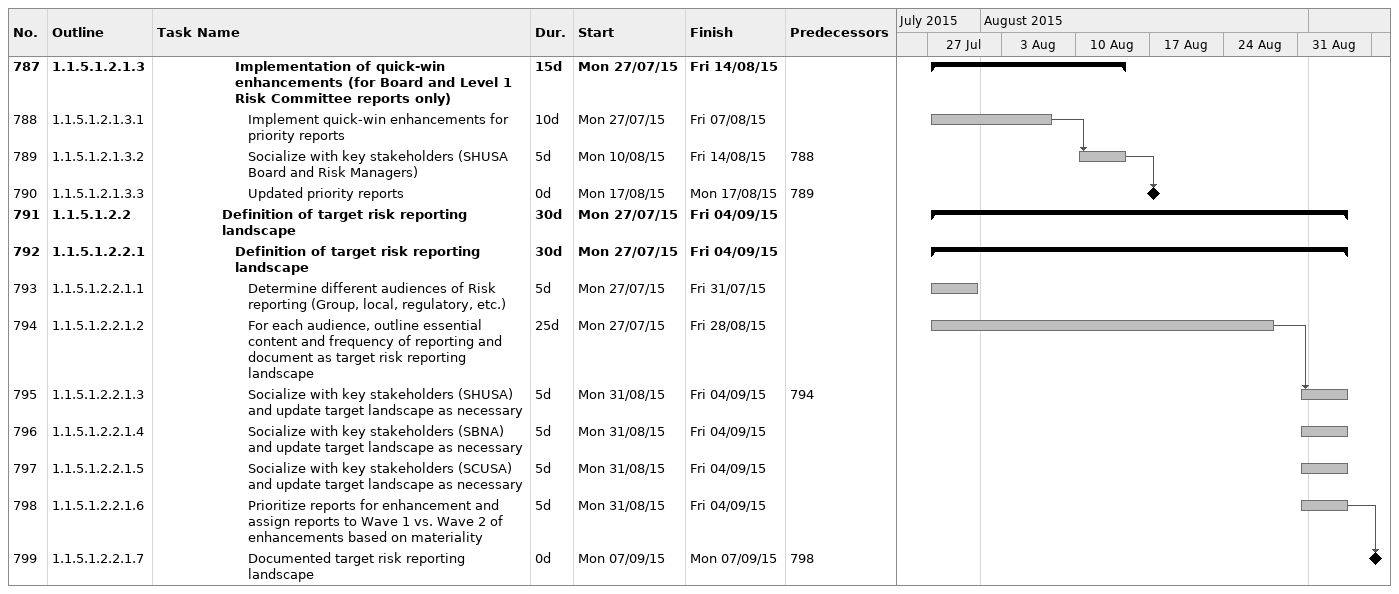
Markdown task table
| ID | WBS | Task | Duration | Start | Finish | Predecessors |
|---|---|---|---|---|---|---|
| 787 | 1.1.5.1.2.1.3 | **Implementation of quick-win enhancements (for Board and Level 1 Risk Committee reports only)** | 15d | 2015-07-27 | 2015-08-14 |  |
| 788 | 1.1.5.1.2.1.3.1 | Implement quick-win enhancements for priority reports | 10d | 2015-07-27 | 2015-08-07 |  |
| 789 | 1.1.5.1.2.1.3.2 | Socialize with key stakeholders (SHUSA Board and Risk Managers) | 5d | 2015-08-10 | 2015-08-14 | 788 |
| 790 | 1.1.5.1.2.1.3.3 | Updated priority reports | 0d | 2015-08-17 | 2015-08-17 | 789 |
| 791 | 1.1.5.1.2.2 | **Definition of target risk reporting landscape** | 30d | 2015-07-27 | 2015-09-04 |  |
| 792 | 1.1.5.1.2.2.1 | **Definition of target risk reporting landscape** | 30d | 2015-07-27 | 2015-09-04 |  |
| 793 | 1.1.5.1.2.2.1.1 | Determine different audiences of Risk reporting (Group, local, regulatory, etc.) | 5d | 2015-07-27 | 2015-07-31 |  |
| 794 | 1.1.5.1.2.2.1.2 | For each audience, outline essential content and frequency of reporting and document as target risk reporting landscape | 25d | 2015-07-27 | 2015-08-28 |  |
| 795 | 1.1.5.1.2.2.1.3 | Socialize with key stakeholders (SHUSA) and update target landscape as necessary | 5d | 2015-08-31 | 2015-09-04 | 794 |
| 796 | 1.1.5.1.2.2.1.4 | Socialize with key stakeholders (SBNA) and update target landscape as necessary | 5d | 2015-08-31 | 2015-09-04 |  |
| 797 | 1.1.5.1.2.2.1.5 | Socialize with key stakeholders (SCUSA) and update target landscape as necessary | 5d | 2015-08-31 | 2015-09-04 |  |
| 798 | 1.1.5.1.2.2.1.6 | Prioritize reports for enhancement and assign reports to Wave 1 vs. Wave 2 of enhancements based on materiality | 5d | 2015-08-31 | 2015-09-04 |  |
| 799 | 1.1.5.1.2.2.1.7 | Documented target risk reporting landscape | 0d | 2015-09-07 | 2015-09-07 | 798 |
